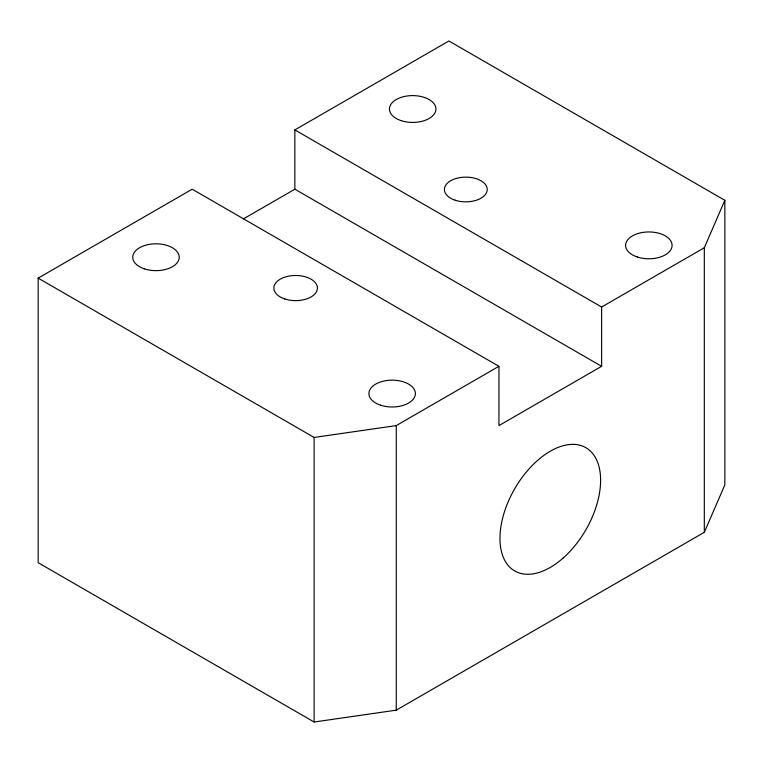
<?xml version="1.0" encoding="UTF-8"?>
<svg xmlns="http://www.w3.org/2000/svg" width="763" height="763" viewBox="0 0 763 763"><rect width="100%" height="100%" fill="white"/><g stroke="black" fill="none" stroke-linecap="round" stroke-linejoin="round"><path stroke-width="1.14" d="M601.625 366.307L498.945 425.592L498.945 366.307L192.181 189.195L38.15 278.123L38.15 562.693L314.118 722.017L396.264 710.162L704.316 532.307L704.316 247.737L724.85 200.307L448.882 40.983L294.861 129.91L294.861 189.195L601.625 366.307L601.625 307.022L294.861 129.91M704.316 532.307L724.85 484.877L724.85 200.307M243.521 218.838L294.861 189.195M38.15 278.123L314.118 437.447L396.264 425.592L498.945 366.307M601.625 307.022L704.316 247.737M396.264 425.592L396.264 710.162M314.118 437.447L314.118 722.017M380.537 405.191A23.233 13.41 0 0 0 415.387 393.574A23.233 13.41 0 0 0 380.537 381.958A23.233 13.41 0 0 0 380.537 405.191M401.071 120.63A23.233 13.41 0 0 0 435.921 109.014A23.233 13.41 0 0 0 401.071 97.397A23.233 13.41 0 0 0 401.071 120.63M637.248 256.988A23.233 13.41 0 0 0 672.098 245.371A23.233 13.41 0 0 0 637.248 233.745A23.233 13.41 0 0 0 637.248 256.988M144.36 268.843A23.233 13.41 0 0 0 179.219 257.226A23.233 13.41 0 0 0 144.36 245.61A23.233 13.41 0 0 0 144.36 268.843M284.742 298.943A21.784 12.58 0 0 0 317.418 288.052A21.784 12.58 0 0 0 284.742 277.16A21.784 12.58 0 0 0 284.742 298.943M455.12 200.192A21.412 12.361 0 0 0 487.233 189.491A21.412 12.361 0 0 0 455.12 178.78A21.412 12.361 0 0 0 455.12 200.192M563.313 557.906A71.159 41.078 -60 0 0 585.87 447.681A71.159 41.078 -60 0 0 501.682 522.321A71.159 41.078 -60 0 0 563.313 557.906"/></g></svg>
